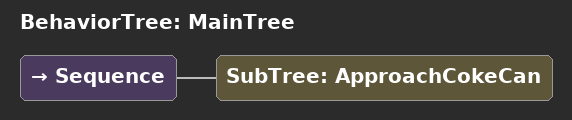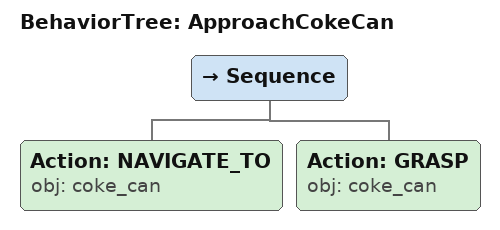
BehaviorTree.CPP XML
<root main_tree_to_execute="MainTree">
  <BehaviorTree ID="MainTree">
    <Sequence>
      <!-- Execute subtree ApproachCokeCan -->
      <SubTree ID="ApproachCokeCan" />
    </Sequence>
  </BehaviorTree>
  <!-- Subtree definition ApproachCokeCan -->
  <BehaviorTree ID="ApproachCokeCan">
    <Sequence>
      <!-- Navigate to coke_can -->
      <Action ID="NAVIGATE_TO" obj="coke_can" />
      <!-- Grasp coke_can -->
      <Action ID="GRASP" obj="coke_can" />
    </Sequence>
  </BehaviorTree>
</root>
